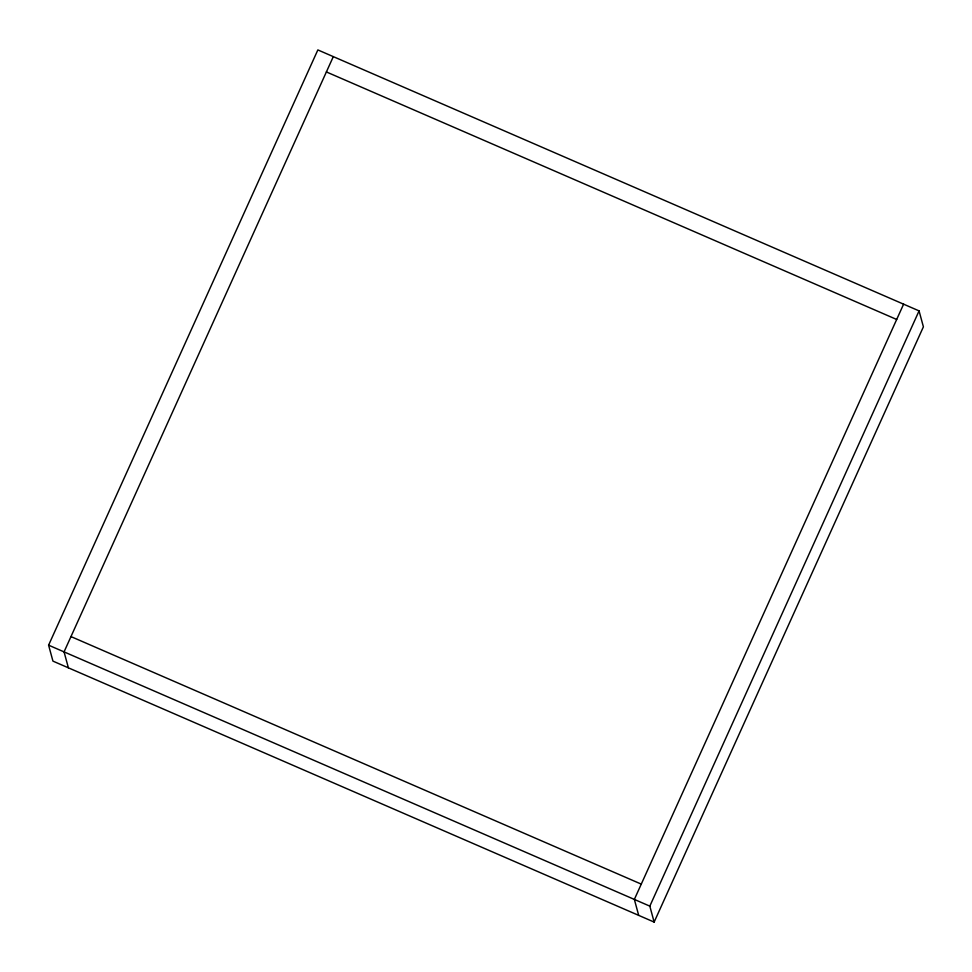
<?xml version="1.0" encoding="UTF-8"?>
<svg xmlns="http://www.w3.org/2000/svg" width="972" height="972" viewBox="0 0 972 972"><rect width="100%" height="100%" fill="white"/><g stroke="black" fill="none" stroke-linecap="round" stroke-linejoin="round"><path stroke-width="1.46" d="M48.6 645.177L317.856 49.924L919.062 310.882L923.4 326.823L654.144 922.076L52.938 661.118L48.6 645.177L649.818 906.135L654.144 922.076M333.311 56.631L64.055 651.884L68.392 667.837M903.608 304.163L634.352 899.416L638.689 915.369M649.818 906.135L919.062 310.882M326.385 71.94L896.682 319.472M70.98 636.587L641.277 884.119"/></g></svg>
